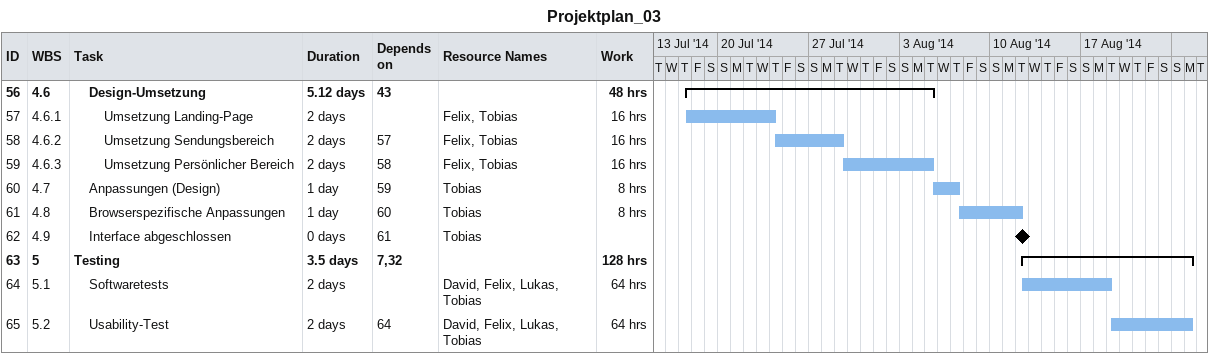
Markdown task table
Projektplan_03

| ID | WBS | Task | Duration | Start | Finish | Predecessors | Resources | Work (h) |
|---|---|---|---|---|---|---|---|---|
| 56 | 4.6 | **Design-Umsetzung** | 5.12d | 2014-07-17 | 2014-08-05 | 43 |  | 48 |
| 57 | 4.6.1 | Umsetzung Landing-Page | 2d | 2014-07-17 | 2014-07-24 |  | Felix, Tobias | 16 |
| 58 | 4.6.2 | Umsetzung Sendungsbereich | 2d | 2014-07-24 | 2014-07-29 | 57 | Felix, Tobias | 16 |
| 59 | 4.6.3 | Umsetzung Persönlicher Bereich | 2d | 2014-07-29 | 2014-08-05 | 58 | Felix, Tobias | 16 |
| 60 | 4.7 | Anpassungen (Design) | 1d | 2014-08-05 | 2014-08-07 | 59 | Tobias | 8 |
| 61 | 4.8 | Browserspezifische Anpassungen | 1d | 2014-08-07 | 2014-08-12 | 60 | Tobias | 8 |
| 62 | 4.9 | Interface abgeschlossen | 0d | 2014-08-12 | 2014-08-12 | 61 | Tobias |  |
| 63 | 5 | **Testing** | 3.5d | 2014-08-12 | 2014-08-25 | 7, 32 |  | 128 |
| 64 | 5.1 | Softwaretests | 2d | 2014-08-12 | 2014-08-19 |  | David, Felix, Lukas, Tobias | 64 |
| 65 | 5.2 | Usability-Test | 2d | 2014-08-19 | 2014-08-25 | 64 | David, Felix, Lukas, Tobias | 64 |
